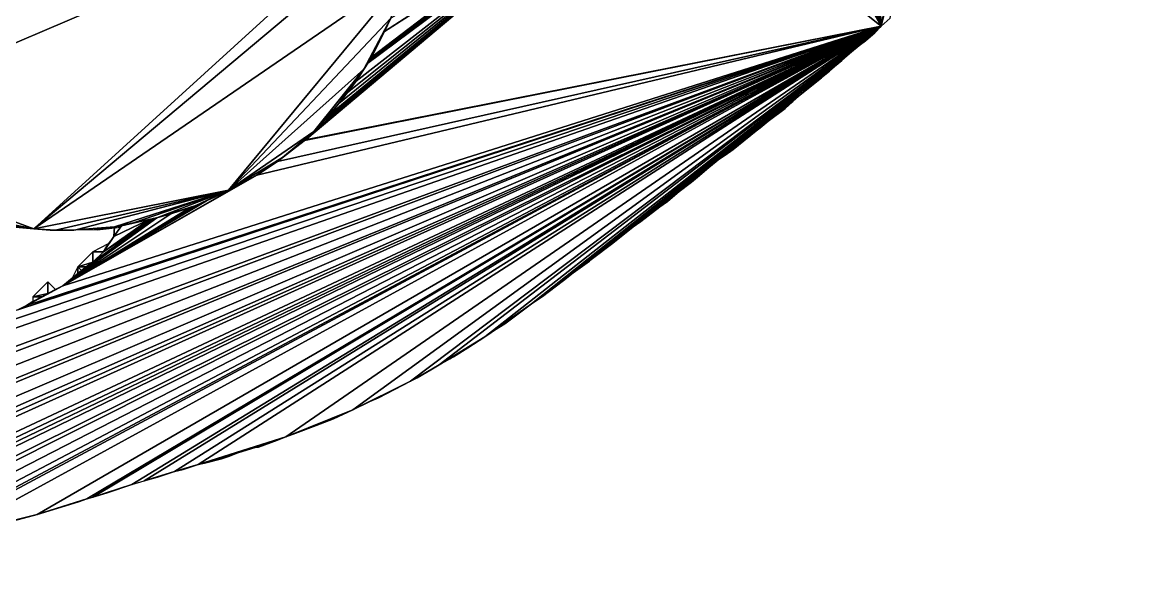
# Model space of a CAD drawing. Extents: x -95 to 96, y -87 to 93.
# Drawn here: x 38.11 to 76.51, y -87.44 to -67.81 of the extents above; entities that cross this region are included whole.
import ezdxf

# ---------------------------------------------------------------- set-up
doc = ezdxf.new("R2010")
doc.units = 0

msp = doc.modelspace()

# ---------------------------------------------------------------- linework, layer by layer
for points in [[(67.945, -67.951, 108), (76.389, -33.505, 108), (76.507, -32.979, 108)], [(73.314, -44.986, 108), (67.945, -67.951, 108), (76.507, -32.979, 108)], [(67.945, -67.951, 108), (68.256, -67.673, 108), (76.389, -33.505, 108)], [(73.314, -44.986, 108), (73.171, -45.508, 108), (67.945, -67.951, 108)], [(73.171, -45.508, 108), (72.997, -46.03, 108), (67.945, -67.951, 108)], [(72.997, -46.03, 108), (72.758, -46.552, 108), (67.945, -67.951, 108)], [(72.758, -46.552, 108), (72.584, -46.895, 108), (67.945, -67.951, 108)], [(72.584, -46.895, 108), (72.496, -47.065, 108), (67.945, -67.951, 108)], [(72.496, -47.065, 108), (72.428, -47.178, 108), (67.945, -67.951, 108)], [(72.428, -47.178, 108), (72.153, -47.596, 108), (67.945, -67.951, 108)], [(72.153, -47.596, 108), (71.883, -47.994, 108), (67.945, -67.951, 108)], [(71.883, -47.994, 108), (67.2, -54.545, 108), (67.945, -67.951, 108)], [(67.2, -54.545, 108), (66.143, -55.945, 108), (67.945, -67.951, 108)], [(66.142, -55.946, 108), (65.809, -56.324, 108), (67.945, -67.951, 108)], [(66.143, -55.945, 108), (66.142, -55.946, 108), (67.945, -67.951, 108)], [(65.809, -56.324, 108), (65.361, -56.796, 108), (67.945, -67.951, 108)], [(65.361, -56.796, 108), (64.349, -57.803, 108), (67.945, -67.951, 108)], [(64.349, -57.803, 108), (64.092, -58.049, 108), (67.945, -67.951, 108)], [(64.092, -58.049, 108), (62.972, -59.071, 108), (67.945, -67.951, 108)], [(62.972, -59.071, 108), (60.089, -61.689, 108), (67.945, -67.951, 108)], [(60.089, -61.689, 108), (47.995, -71.856, 108), (47.954, -71.892, 108)], [(60.089, -61.689, 108), (47.954, -71.892, 108), (67.945, -67.951, 108)], [(60.089, -61.689, 108), (48.244, -71.605, 108), (47.995, -71.856, 108)], [(60.089, -61.689, 108), (58.842, -62.731, 108), (48.244, -71.605, 108)], [(25.868, -65.653, 108), (30.063, -71.859, 108), (52.431, -62.323, 108)], [(30.063, -71.859, 108), (38.514, -74.979, 108), (52.431, -62.323, 108)], [(38.514, -74.979, 108), (52.268, -63.454, 108), (52.431, -62.323, 108)], [(58.842, -62.731, 108), (48.632, -71.207, 108), (48.244, -71.605, 108)], [(58.842, -62.731, 108), (48.684, -71.15, 108), (48.632, -71.207, 108)], [(58.842, -62.731, 108), (48.808, -71.01, 108), (48.684, -71.15, 108)], [(58.842, -62.731, 108), (49.113, -70.636, 108), (48.808, -71.01, 108)], [(58.842, -62.731, 108), (49.41, -70.252, 108), (49.113, -70.636, 108)], [(58.842, -62.731, 108), (58.839, -62.733, 108), (49.41, -70.252, 108)], [(58.839, -62.733, 108), (49.707, -69.862, 108), (49.41, -70.252, 108)], [(58.839, -62.733, 108), (50.118, -69.238, 108), (49.707, -69.862, 108)], [(58.839, -62.733, 108), (50.178, -69.136, 108), (50.118, -69.238, 108)], [(58.839, -62.733, 108), (55.706, -64.921, 108), (50.178, -69.136, 108)], [(38.514, -74.979, 108), (51.56, -66.044, 108), (52.268, -63.454, 108)], [(55.706, -64.921, 108), (50.24, -69.023, 108), (50.178, -69.136, 108)], [(55.706, -64.921, 108), (55.183, -65.261, 108), (50.24, -69.023, 108)], [(55.183, -65.261, 108), (50.692, -68.139, 108), (50.24, -69.023, 108)], [(55.183, -65.261, 108), (55.028, -65.34, 108), (50.692, -68.139, 108)], [(55.028, -65.34, 108), (50.919, -67.671, 108), (50.692, -68.139, 108)], [(38.514, -74.979, 108), (45.274, -73.644, 108), (51.56, -66.044, 108)], [(45.274, -73.644, 108), (50.919, -67.671, 108), (51.56, -66.044, 108)], [(10.935, -87.206, 108), (12.388, -87.313, 108), (67.945, -67.951, 108)], [(37.96, -77.793, 108), (10.935, -87.206, 108), (67.945, -67.951, 108)], [(12.388, -87.313, 108), (15.242, -87.427, 108), (67.945, -67.951, 108)], [(15.242, -87.427, 108), (16.038, -87.443, 108), (67.945, -67.951, 108)], [(16.038, -87.443, 108), (18.116, -87.443, 108), (67.945, -67.951, 108)], [(18.116, -87.443, 108), (20.192, -87.373, 108), (67.945, -67.951, 108)], [(20.192, -87.373, 108), (20.738, -87.362, 108), (67.945, -67.951, 108)], [(20.738, -87.362, 108), (22.751, -87.265, 108), (67.945, -67.951, 108)], [(22.751, -87.265, 108), (24.109, -87.205, 108), (67.945, -67.951, 108)], [(24.109, -87.205, 108), (24.814, -87.156, 108), (67.945, -67.951, 108)], [(24.814, -87.156, 108), (25.415, -87.113, 108), (67.945, -67.951, 108)], [(25.415, -87.113, 108), (27.365, -86.973, 108), (67.945, -67.951, 108)], [(27.365, -86.973, 108), (27.974, -86.931, 108), (67.945, -67.951, 108)], [(27.974, -86.931, 108), (28.566, -86.857, 108), (67.945, -67.951, 108)], [(28.566, -86.857, 108), (29.088, -86.799, 108), (67.945, -67.951, 108)], [(29.088, -86.799, 108), (30.301, -86.626, 108), (67.945, -67.951, 108)], [(30.301, -86.626, 108), (30.888, -86.529, 108), (67.945, -67.951, 108)], [(30.888, -86.529, 108), (32.199, -86.306, 108), (67.945, -67.951, 108)], [(32.199, -86.306, 108), (33.462, -86.079, 108), (67.945, -67.951, 108)], [(33.462, -86.079, 108), (34.149, -85.937, 108), (67.945, -67.951, 108)], [(34.149, -85.937, 108), (34.437, -85.877, 108), (67.945, -67.951, 108)], [(34.437, -85.877, 108), (35.548, -85.658, 108), (67.945, -67.951, 108)], [(35.548, -85.658, 108), (38.637, -84.893, 108), (67.945, -67.951, 108)], [(38.265, -77.648, 108), (37.96, -77.793, 108), (67.945, -67.951, 108)], [(39.526, -76.968, 108), (38.265, -77.648, 108), (67.945, -67.951, 108)], [(38.637, -84.893, 108), (40.357, -84.357, 108), (67.945, -67.951, 108)], [(46.268, -73.128, 108), (39.526, -76.968, 108), (67.945, -67.951, 108)], [(40.357, -84.357, 108), (40.565, -84.297, 108), (67.945, -67.951, 108)], [(40.565, -84.297, 108), (41.925, -83.857, 108), (67.945, -67.951, 108)], [(41.925, -83.857, 108), (42.348, -83.732, 108), (67.945, -67.951, 108)], [(42.348, -83.732, 108), (43.402, -83.405, 108), (67.945, -67.951, 108)], [(43.402, -83.405, 108), (44.223, -83.166, 108), (67.945, -67.951, 108)], [(44.223, -83.166, 108), (47.271, -82.204, 108), (67.945, -67.951, 108)], [(45.274, -73.644, 108), (49.983, -69.441, 108), (50.919, -67.671, 108)], [(46.976, -72.644, 108), (46.268, -73.128, 108), (67.945, -67.951, 108)], [(47.92, -71.918, 108), (46.976, -72.644, 108), (67.945, -67.951, 108)], [(47.271, -82.204, 108), (49.597, -81.261, 108), (67.945, -67.951, 108)], [(47.954, -71.892, 108), (47.92, -71.918, 108), (67.945, -67.951, 108)], [(49.597, -81.261, 108), (51.594, -80.265, 108), (67.945, -67.951, 108)], [(49.983, -69.441, 108), (50.24, -69.023, 108), (50.919, -67.671, 108)], [(50.24, -69.023, 108), (50.692, -68.139, 108), (50.919, -67.671, 108)], [(51.594, -80.265, 108), (52.595, -79.703, 108), (67.945, -67.951, 108)], [(52.595, -79.703, 108), (54.179, -78.73, 108), (67.945, -67.951, 108)], [(54.179, -78.73, 108), (55.802, -77.584, 108), (67.945, -67.951, 108)], [(55.802, -77.584, 108), (57.244, -76.506, 108), (67.945, -67.951, 108)], [(57.244, -76.506, 108), (58.908, -75.25, 108), (67.945, -67.951, 108)], [(58.908, -75.25, 108), (59.331, -74.919, 108), (67.945, -67.951, 108)], [(59.331, -74.919, 108), (60.255, -74.221, 108), (67.945, -67.951, 108)], [(60.255, -74.221, 108), (60.924, -73.684, 108), (67.945, -67.951, 108)], [(60.924, -73.684, 108), (61.958, -72.851, 108), (67.945, -67.951, 108)], [(61.958, -72.851, 108), (62.216, -72.641, 108), (67.945, -67.951, 108)], [(62.216, -72.641, 108), (65.186, -70.289, 108), (67.945, -67.951, 108)], [(65.186, -70.289, 108), (66.846, -68.896, 108), (67.945, -67.951, 108)], [(66.846, -68.896, 108), (67.18, -68.623, 108), (67.945, -67.951, 108)], [(67.18, -68.623, 108), (67.401, -68.462, 108), (67.945, -67.951, 108)], [(67.401, -68.462, 108), (67.72, -68.185, 108), (67.945, -67.951, 108)], [(49.983, -69.441, 108), (50.178, -69.136, 108), (50.24, -69.023, 108)], [(65.186, -70.289, 108), (66.324, -69.349, 108), (66.846, -68.896, 108)], [(66.324, -69.349, 108), (66.576, -69.142, 108), (66.846, -68.896, 108)], [(45.274, -73.644, 108), (48.244, -71.605, 108), (49.983, -69.441, 108)], [(48.244, -71.605, 108), (49.113, -70.636, 108), (49.983, -69.441, 108)], [(49.113, -70.636, 108), (49.707, -69.862, 108), (49.983, -69.441, 108)], [(50.118, -69.238, 108), (49.983, -69.441, 108), (49.707, -69.862, 108)], [(49.983, -69.441, 108), (50.118, -69.238, 108), (50.178, -69.136, 108)], [(65.186, -70.289, 108), (65.989, -69.639, 108), (66.324, -69.349, 108)], [(65.989, -69.639, 108), (66.143, -69.512, 108), (66.324, -69.349, 108)], [(49.113, -70.636, 108), (49.41, -70.252, 108), (49.707, -69.862, 108)], [(65.186, -70.289, 108), (65.873, -69.741, 108), (65.989, -69.639, 108)], [(48.244, -71.605, 108), (48.684, -71.15, 108), (49.113, -70.636, 108)], [(48.684, -71.15, 108), (48.808, -71.01, 108), (49.113, -70.636, 108)], [(62.216, -72.641, 108), (63.595, -71.585, 108), (65.186, -70.289, 108)], [(63.595, -71.585, 108), (64.018, -71.25, 108), (65.186, -70.289, 108)], [(64.018, -71.25, 108), (64.87, -70.564, 108), (65.186, -70.289, 108)], [(64.018, -71.25, 108), (64.604, -70.807, 108), (64.87, -70.564, 108)], [(48.244, -71.605, 108), (48.632, -71.207, 108), (48.684, -71.15, 108)], [(63.595, -71.585, 108), (63.737, -71.476, 108), (64.018, -71.25, 108)], [(45.274, -73.644, 108), (47.151, -72.504, 108), (48.244, -71.605, 108)], [(47.151, -72.504, 108), (47.954, -71.892, 108), (48.244, -71.605, 108)], [(47.954, -71.892, 108), (47.995, -71.856, 108), (48.244, -71.605, 108)], [(62.216, -72.641, 108), (62.522, -72.425, 108), (63.595, -71.585, 108)], [(62.522, -72.425, 108), (62.801, -72.234, 108), (63.595, -71.585, 108)], [(30.063, -71.859, 108), (34.223, -74.13, 108), (38.514, -74.979, 108)], [(47.92, -71.918, 108), (47.151, -72.504, 108), (46.976, -72.644, 108)], [(47.151, -72.504, 108), (47.92, -71.918, 108), (47.954, -71.892, 108)], [(45.274, -73.644, 108), (46.268, -73.128, 108), (47.151, -72.504, 108)], [(46.268, -73.128, 108), (46.976, -72.644, 108), (47.151, -72.504, 108)], [(60.924, -73.684, 108), (61.354, -73.36, 108), (61.958, -72.851, 108)], [(61.354, -73.36, 108), (61.628, -73.135, 108), (61.958, -72.851, 108)], [(46.268, -73.128, 108), (45.886, -73.337, 108), (39.526, -76.968, 108)], [(45.274, -73.644, 108), (45.886, -73.337, 108), (46.268, -73.128, 108)], [(38.514, -74.979, 108), (39.274, -75.027, 108), (45.274, -73.644, 108)], [(39.274, -75.027, 108), (39.981, -75.019, 108), (45.274, -73.644, 108)], [(45.886, -73.337, 108), (45.506, -73.54, 108), (39.526, -76.968, 108)], [(45.506, -73.54, 108), (44.514, -74.017, 108), (39.526, -76.968, 108)], [(39.981, -75.019, 108), (41.316, -74.915, 108), (45.274, -73.644, 108)], [(41.316, -74.915, 108), (41.98, -74.782, 108), (45.274, -73.644, 108)], [(41.98, -74.782, 108), (42.793, -74.599, 108), (45.274, -73.644, 108)], [(42.793, -74.599, 108), (44.148, -74.178, 108), (45.274, -73.644, 108)], [(44.148, -74.178, 108), (44.813, -73.872, 108), (45.274, -73.644, 108)], [(45.506, -73.54, 108), (44.813, -73.872, 108), (44.514, -74.017, 108)], [(45.506, -73.54, 108), (45.274, -73.644, 108), (44.813, -73.872, 108)], [(45.274, -73.644, 108), (45.506, -73.54, 108), (45.886, -73.337, 108)], [(60.255, -74.221, 108), (60.518, -74.038, 108), (60.924, -73.684, 108)], [(60.518, -74.038, 108), (60.627, -73.949, 108), (60.924, -73.684, 108)], [(44.514, -74.017, 108), (44.148, -74.178, 108), (39.526, -76.968, 108)], [(44.148, -74.178, 108), (44.514, -74.017, 108), (44.813, -73.872, 108)], [(34.223, -74.13, 108), (36.055, -74.65, 108), (38.514, -74.979, 108)], [(44.148, -74.178, 108), (43.919, -74.261, 108), (39.526, -76.968, 108)], [(43.919, -74.261, 108), (43.274, -74.467, 108), (39.526, -76.968, 108)], [(43.274, -74.467, 108), (42.793, -74.599, 108), (39.526, -76.968, 108)], [(42.793, -74.599, 108), (43.274, -74.467, 108), (44.148, -74.178, 108)], [(43.274, -74.467, 108), (43.919, -74.261, 108), (44.148, -74.178, 108)], [(59.331, -74.919, 108), (59.596, -74.725, 108), (60.255, -74.221, 108)], [(36.055, -74.65, 108), (37.195, -74.849, 108), (38.514, -74.979, 108)], [(37.195, -74.849, 108), (37.495, -74.889, 108), (38.514, -74.979, 108)], [(42.793, -74.599, 108), (40.57, -76.139, 108), (39.526, -76.968, 108)], [(42.793, -74.599, 108), (42.677, -74.627, 108), (40.57, -76.139, 108)], [(42.677, -74.627, 108), (40.938, -75.778, 108), (40.57, -76.139, 108)], [(42.677, -74.627, 108), (42.521, -74.664, 108), (40.938, -75.778, 108)], [(42.521, -74.664, 108), (41.296, -75.256, 108), (40.938, -75.778, 108)], [(42.521, -74.664, 108), (41.56, -74.879, 108), (41.296, -75.256, 108)], [(41.316, -74.915, 108), (41.428, -74.897, 108), (41.98, -74.782, 108)], [(41.428, -74.897, 108), (41.56, -74.879, 108), (41.98, -74.782, 108)], [(42.521, -74.664, 108), (41.98, -74.782, 108), (41.56, -74.879, 108)], [(41.98, -74.782, 108), (42.521, -74.664, 108), (42.793, -74.599, 108)], [(42.521, -74.664, 108), (42.677, -74.627, 108), (42.793, -74.599, 108)], [(38.514, -74.979, 108), (39.089, -75.034, 108), (39.274, -75.027, 108)], [(39.274, -75.027, 108), (39.904, -75.025, 108), (39.981, -75.019, 108)], [(39.981, -75.019, 108), (40.609, -75.013, 108), (41.316, -74.915, 108)], [(40.609, -75.013, 108), (40.719, -75.01, 108), (41.316, -74.915, 108)], [(40.716, -75.014, 107.987), (40.719, -75.01, 108), (40.609, -75.013, 108)], [(41.316, -74.915, 108), (40.719, -75.01, 108), (40.716, -75.014, 107.987)], [(40.716, -75.014, 107.987), (41.282, -74.925, 107.984), (41.316, -74.915, 108)], [(40.716, -75.014, 107.987), (41.139, -74.968, 107.918), (41.282, -74.925, 107.984)], [(41.139, -74.968, 107.918), (41.524, -74.925, 107.856), (41.428, -74.897, 108)], [(41.428, -74.897, 108), (41.282, -74.925, 107.984), (41.139, -74.968, 107.918)], [(41.428, -74.897, 108), (41.316, -74.915, 108), (41.282, -74.925, 107.984)], [(41.282, -74.925, 107.984), (41.314, -74.956, 108), (41.316, -74.915, 108)], [(41.56, -74.879, 108), (41.316, -74.915, 108), (41.296, -75.256, 108)], [(41.316, -74.915, 108), (41.314, -74.956, 108), (41.296, -75.256, 108)], [(41.56, -74.879, 108), (41.428, -74.897, 108), (41.316, -74.915, 108)], [(41.524, -74.925, 107.856), (41.56, -74.879, 108), (41.428, -74.897, 108)], [(57.244, -76.506, 108), (57.875, -76.046, 108), (58.908, -75.25, 108)], [(57.875, -76.046, 108), (58.622, -75.482, 108), (58.908, -75.25, 108)], [(40.57, -75.778, 107.842), (40.938, -75.778, 108), (41.106, -75.51, 108)], [(41.296, -75.256, 108), (41.106, -75.51, 108), (40.938, -75.778, 108)], [(40.57, -76.139, 108), (40.57, -75.778, 107.842), (40.048, -76.3, 107.911)], [(40.938, -75.778, 108), (40.57, -75.778, 107.842), (40.57, -76.139, 108)], [(40.57, -76.139, 108), (39.849, -76.699, 108), (39.526, -76.968, 108)], [(40.57, -76.139, 108), (40.048, -76.53, 108), (39.849, -76.699, 108)], [(40.048, -76.53, 108), (40.048, -76.3, 107.911), (39.849, -76.699, 108)], [(40.57, -76.139, 108), (40.177, -76.43, 108), (40.048, -76.53, 108)], [(40.57, -76.139, 108), (40.048, -76.3, 107.911), (40.339, -76.3, 108)], [(40.048, -76.3, 107.911), (40.177, -76.43, 108), (40.339, -76.3, 108)], [(40.177, -76.43, 108), (40.048, -76.3, 107.911), (40.048, -76.53, 108)], [(40.57, -76.139, 108), (40.339, -76.3, 108), (40.177, -76.43, 108)], [(57.244, -76.506, 108), (57.811, -76.101, 108), (57.875, -76.046, 108)], [(55.802, -77.584, 108), (56.38, -77.178, 108), (57.244, -76.506, 108)], [(56.38, -77.178, 108), (56.861, -76.808, 108), (57.244, -76.506, 108)], [(56.861, -76.808, 108), (56.962, -76.741, 108), (57.244, -76.506, 108)], [(39.526, -76.968, 108), (38.801, -77.344, 108), (38.265, -77.648, 108)], [(39.004, -77.234, 108), (39.004, -76.822, 107.846), (38.482, -77.344, 107.936)], [(39.526, -76.968, 108), (39.004, -77.234, 108), (38.801, -77.344, 108)], [(39.274, -77.091, 108), (39.004, -76.822, 107.846), (39.004, -77.234, 108)], [(39.526, -76.968, 108), (39.274, -77.091, 108), (39.004, -77.234, 108)], [(56.38, -77.178, 108), (56.71, -76.927, 108), (56.861, -76.808, 108)], [(38.801, -77.344, 108), (38.482, -77.505, 108), (38.265, -77.648, 108)], [(39.004, -77.234, 108), (38.482, -77.344, 107.936), (38.801, -77.344, 108)], [(38.801, -77.344, 108), (38.482, -77.344, 107.936), (38.482, -77.505, 108)], [(55.802, -77.584, 108), (56.01, -77.45, 108), (56.38, -77.178, 108)], [(56.01, -77.45, 108), (56.227, -77.302, 108), (56.38, -77.178, 108)], [(54.179, -78.73, 108), (54.321, -78.643, 108), (55.802, -77.584, 108)], [(54.321, -78.643, 108), (54.515, -78.506, 108), (55.802, -77.584, 108)], [(54.515, -78.506, 108), (54.869, -78.278, 108), (55.802, -77.584, 108)], [(52.595, -79.703, 108), (52.959, -79.501, 108), (54.179, -78.73, 108)], [(52.959, -79.501, 108), (53.095, -79.423, 108), (54.179, -78.73, 108)], [(53.095, -79.423, 108), (53.593, -79.118, 108), (54.179, -78.73, 108)], [(51.594, -80.265, 108), (51.826, -80.151, 108), (52.595, -79.703, 108)], [(51.826, -80.151, 108), (52.164, -79.954, 108), (52.595, -79.703, 108)], [(52.164, -79.954, 108), (52.304, -79.879, 108), (52.595, -79.703, 108)], [(49.597, -81.261, 108), (50.189, -80.974, 108), (51.594, -80.265, 108)], [(50.189, -80.974, 108), (50.486, -80.853, 108), (51.594, -80.265, 108)], [(47.271, -82.204, 108), (48.328, -81.809, 108), (49.597, -81.261, 108)], [(48.328, -81.809, 108), (48.92, -81.572, 108), (49.597, -81.261, 108)], [(47.271, -82.204, 108), (47.619, -82.08, 108), (48.328, -81.809, 108)], [(44.223, -83.166, 108), (44.449, -83.118, 108), (47.271, -82.204, 108)], [(44.449, -83.118, 108), (45.598, -82.76, 108), (47.271, -82.204, 108)], [(45.598, -82.76, 108), (46.24, -82.562, 108), (47.271, -82.204, 108)], [(46.24, -82.562, 108), (46.315, -82.559, 108), (47.271, -82.204, 108)], [(46.315, -82.559, 108), (46.984, -82.317, 108), (47.271, -82.204, 108)], [(44.449, -83.118, 108), (45.041, -82.965, 108), (45.598, -82.76, 108)], [(45.041, -82.965, 108), (45.309, -82.874, 108), (45.598, -82.76, 108)], [(46.24, -82.562, 108), (46.306, -82.562, 108), (46.315, -82.559, 108)], [(43.402, -83.405, 108), (43.701, -83.33, 108), (44.223, -83.166, 108)], [(43.701, -83.33, 108), (43.904, -83.269, 108), (44.223, -83.166, 108)], [(42.348, -83.732, 108), (42.809, -83.606, 108), (43.402, -83.405, 108)], [(42.809, -83.606, 108), (42.953, -83.56, 108), (43.402, -83.405, 108)], [(40.565, -84.297, 108), (41.064, -84.142, 108), (41.925, -83.857, 108)], [(38.637, -84.893, 108), (40.074, -84.461, 108), (40.357, -84.357, 108)], [(35.548, -85.658, 108), (36.846, -85.366, 108), (38.637, -84.893, 108)], [(36.846, -85.366, 108), (37.157, -85.288, 108), (38.637, -84.893, 108)]]:
    msp.add_3dface(points)

doc.saveas('drawing.dxf')
